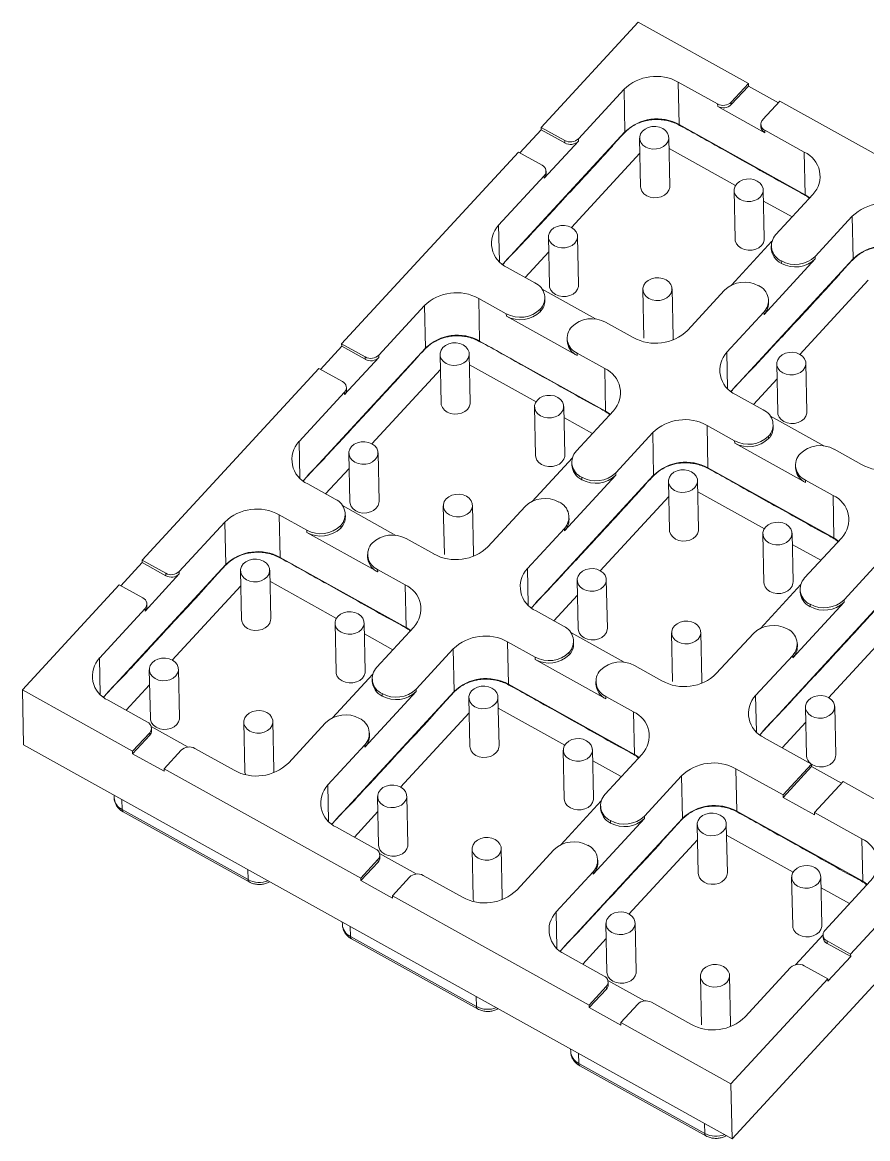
# Model space of a CAD drawing. Header units: inches. Extents: x 1430 to 4816, y 541 to 1061.
# Drawn here: x 4753.91 to 4775.65, y 622.33 to 651.06 of the extents above; entities that cross this region are included whole.
import ezdxf

# ---------------------------------------------------------------- set-up
doc = ezdxf.new("R2010")
doc.units = ezdxf.units.IN

msp = doc.modelspace()

# ---------------------------------------------------------------- linework, layer by layer
at = {"color": 7, "linetype": 'Continuous', "lineweight": 15}
for p, q in [((4767.25, 648.351), (4769.743, 651.056)), ((4769.743, 651.056), (4772.577, 649.478)), ((4769.38, 649.332), (4768.207, 648.06)), ((4769.403, 648.237), (4769.38, 649.332)), ((4771.788, 648.955), (4770.776, 649.518)), ((4770.799, 648.422), (4770.776, 649.518)), ((4772.577, 649.478), (4772.137, 649.001)), ((4772.579, 649.416), (4772.139, 648.939)), ((4772.577, 649.478), (4772.579, 649.416)), ((4773.349, 648.987), (4772.579, 649.416)), ((4772.137, 649.001), (4772.139, 648.939)), ((4772.947, 648.551), (4773.387, 649.028)), ((4773.387, 649.028), (4778.449, 646.211)), ((4771.79, 648.892), (4771.788, 648.955)), ((4771.79, 648.892), (4773.004, 648.216)), ((4774.038, 646.62), (4770.799, 648.422)), ((4772.9, 648.433), (4772.901, 648.37)), ((4769.403, 648.237), (4766.258, 644.824)), ((4767.252, 648.289), (4766.703, 647.693)), ((4767.858, 648.013), (4767.25, 648.351)), ((4767.252, 648.289), (4767.25, 648.351)), ((4767.859, 647.951), (4767.252, 648.289)), ((4774.015, 647.716), (4773.003, 648.279)), ((4773.003, 648.279), (4773.004, 648.216)), ((4767.328, 647.042), (4768.208, 647.997)), ((4767.859, 647.951), (4767.858, 648.013)), ((4768.207, 648.06), (4768.208, 647.997)), ((4769.782, 648.077), (4769.808, 646.825)), ((4770.558, 646.841), (4770.531, 648.093)), ((4762.118, 642.783), (4766.664, 647.715)), ((4766.664, 647.715), (4767.271, 647.377)), ((4768.026, 645.777), (4769.79, 647.691)), ((4770.538, 647.806), (4772.251, 646.853)), ((4774.038, 646.62), (4774.015, 647.716)), ((4767.327, 647.105), (4766.154, 645.832)), ((4767.328, 647.042), (4767.327, 647.105)), ((4767.376, 647.16), (4767.374, 647.223)), ((4772.211, 646.725), (4772.238, 645.473)), ((4772.987, 645.489), (4772.961, 646.741)), ((4772.967, 646.454), (4773.702, 646.046)), ((4773.286, 645.594), (4774.239, 646.629)), ((4775.251, 646.065), (4774.298, 645.031)), ((4775.274, 644.97), (4775.251, 646.065)), ((4768.212, 644.296), (4768.185, 645.548)), ((4767.436, 645.532), (4767.462, 644.28)), ((4773.184, 645.42), (4772.146, 644.294)), ((4773.167, 645.3), (4773.168, 645.237)), ((4766.839, 644.489), (4767.444, 645.145)), ((4774.298, 645.031), (4774.299, 644.969)), ((4766.377, 644.745), (4767.086, 644.351)), ((4775.274, 644.97), (4772.129, 641.557)), ((4772.98, 643.537), (4774.299, 644.969)), ((4773.425, 644.915), (4773.427, 644.853)), ((4773.898, 642.51), (4775.661, 644.423)), ((4768.647, 643.421), (4767.272, 644.186)), ((4769.865, 644.18), (4769.892, 642.928)), ((4770.641, 642.944), (4770.615, 644.196)), ((4771.013, 643.129), (4771.966, 644.163)), ((4766.353, 643.556), (4765.644, 643.95)), ((4765.667, 642.854), (4765.644, 643.95)), ((4767.346, 643.904), (4767.344, 643.967)), ((4773.098, 643.832), (4773.097, 643.894)), ((4764.248, 643.764), (4763.075, 642.492)), ((4764.271, 642.669), (4764.248, 643.764)), ((4766.354, 643.493), (4766.353, 643.556)), ((4767.226, 643.672), (4767.227, 643.609)), ((4772.978, 643.599), (4772.025, 642.565)), ((4772.98, 643.537), (4772.978, 643.599)), ((4766.354, 643.493), (4768.176, 642.479)), ((4768.908, 643.337), (4769.617, 642.943)), ((4762.12, 642.721), (4761.571, 642.125)), ((4762.726, 642.445), (4762.118, 642.783)), ((4762.12, 642.721), (4762.118, 642.783)), ((4762.727, 642.383), (4762.12, 642.721)), ((4768.907, 641.052), (4765.667, 642.854)), ((4767.917, 642.926), (4767.918, 642.864)), ((4764.271, 642.669), (4761.126, 639.256)), ((4762.196, 641.474), (4763.076, 642.429)), ((4762.727, 642.383), (4762.726, 642.445)), ((4763.075, 642.492), (4763.076, 642.429)), ((4764.65, 642.509), (4764.676, 641.257)), ((4765.426, 641.273), (4765.4, 642.525)), ((4768.884, 642.147), (4768.175, 642.542)), ((4768.175, 642.542), (4768.176, 642.479)), ((4756.987, 637.215), (4761.532, 642.147)), ((4761.532, 642.147), (4762.139, 641.809)), ((4762.895, 640.209), (4764.658, 642.122)), ((4765.406, 642.238), (4767.12, 641.285)), ((4768.907, 641.052), (4768.884, 642.147)), ((4773.307, 642.265), (4773.333, 641.013)), ((4774.083, 641.028), (4774.057, 642.281)), ((4772.71, 641.222), (4773.315, 641.878)), ((4762.195, 641.537), (4761.022, 640.264)), ((4762.196, 641.474), (4762.195, 641.537)), ((4762.244, 641.592), (4762.243, 641.655)), ((4772.249, 641.478), (4772.957, 641.084)), ((4767.079, 641.157), (4767.106, 639.905)), ((4767.856, 639.921), (4767.829, 641.173)), ((4768.154, 640.026), (4769.107, 641.061)), ((4767.835, 640.886), (4768.57, 640.478)), ((4772.224, 640.289), (4771.516, 640.683)), ((4771.539, 639.587), (4771.516, 640.683)), ((4774.518, 640.154), (4773.143, 640.919)), ((4773.217, 640.637), (4773.216, 640.7)), ((4770.119, 640.497), (4769.166, 639.463)), ((4770.142, 639.402), (4770.119, 640.497)), ((4773.098, 640.342), (4773.097, 640.405)), ((4772.226, 640.226), (4772.224, 640.289)), ((4772.226, 640.226), (4774.048, 639.212)), ((4762.304, 639.964), (4762.33, 638.712)), ((4763.08, 638.727), (4763.054, 639.98)), ((4768.052, 639.852), (4767.014, 638.726)), ((4774.78, 640.07), (4775.488, 639.676)), ((4761.707, 638.921), (4762.312, 639.577)), ((4768.035, 639.732), (4768.037, 639.669)), ((4774.778, 637.785), (4771.539, 639.587)), ((4773.788, 639.659), (4773.789, 639.597)), ((4770.142, 639.402), (4766.997, 635.989)), ((4767.848, 637.969), (4769.168, 639.401)), ((4768.294, 639.347), (4768.295, 639.284)), ((4769.166, 639.463), (4769.168, 639.401)), ((4770.521, 639.242), (4770.548, 637.99)), ((4771.297, 638.006), (4771.271, 639.258)), ((4787.994, 639.508), (4772.159, 622.326)), ((4774.755, 638.88), (4774.046, 639.275)), ((4774.046, 639.275), (4774.048, 639.212)), ((4761.246, 639.177), (4761.954, 638.783)), ((4771.277, 638.971), (4772.991, 638.018)), ((4768.766, 636.942), (4770.529, 638.855)), ((4774.778, 637.785), (4774.755, 638.88)), ((4761.221, 637.988), (4760.512, 638.382)), ((4760.536, 637.286), (4760.512, 638.382)), ((4763.515, 637.853), (4762.14, 638.618)), ((4762.214, 638.336), (4762.212, 638.399)), ((4764.733, 638.612), (4764.76, 637.36)), ((4765.51, 637.376), (4765.483, 638.628)), ((4765.881, 637.561), (4766.834, 638.595)), ((4759.116, 638.196), (4757.943, 636.924)), ((4759.139, 637.101), (4759.116, 638.196)), ((4762.094, 638.104), (4762.095, 638.041)), ((4767.967, 638.264), (4767.965, 638.326)), ((4761.222, 637.925), (4761.221, 637.988)), ((4761.222, 637.925), (4763.045, 636.911)), ((4767.847, 638.031), (4766.894, 636.997)), ((4767.848, 637.969), (4767.847, 638.031)), ((4772.951, 637.89), (4772.977, 636.638)), ((4773.727, 636.654), (4773.701, 637.906)), ((4774.025, 636.759), (4774.978, 637.793)), ((4763.776, 637.769), (4764.485, 637.375)), ((4773.707, 637.619), (4774.441, 637.211)), ((4757.594, 636.877), (4756.987, 637.215)), ((4756.988, 637.152), (4756.987, 637.215)), ((4763.775, 635.484), (4760.536, 637.286)), ((4762.785, 637.358), (4762.786, 637.296)), ((4775.991, 637.23), (4775.038, 636.196)), ((4759.139, 637.101), (4755.994, 633.688)), ((4756.988, 637.152), (4756.439, 636.557)), ((4757.595, 636.815), (4756.988, 637.152)), ((4759.518, 636.941), (4759.544, 635.689)), ((4760.294, 635.705), (4760.268, 636.957)), ((4763.752, 636.579), (4763.043, 636.974)), ((4763.043, 636.974), (4763.045, 636.911)), ((4757.065, 635.906), (4757.944, 636.861)), ((4757.595, 636.815), (4757.594, 636.877)), ((4757.943, 636.924), (4757.944, 636.861)), ((4760.274, 636.67), (4761.988, 635.717)), ((4768.175, 636.697), (4768.202, 635.445)), ((4768.952, 635.46), (4768.925, 636.713)), ((4753.908, 633.874), (4756.4, 636.579)), ((4756.4, 636.579), (4757.008, 636.241)), ((4757.763, 634.641), (4759.526, 636.554)), ((4763.775, 635.484), (4763.752, 636.579)), ((4773.923, 636.585), (4772.886, 635.459)), ((4773.907, 636.465), (4773.908, 636.402)), ((4757.112, 636.024), (4757.111, 636.087)), ((4767.578, 635.654), (4768.183, 636.31)), ((4776.014, 636.135), (4772.869, 632.722)), ((4773.719, 634.702), (4775.039, 636.134)), ((4774.165, 636.08), (4774.166, 636.017)), ((4775.038, 636.196), (4775.039, 636.134)), ((4757.063, 635.969), (4755.89, 634.696)), ((4757.065, 635.906), (4757.063, 635.969)), ((4767.117, 635.91), (4767.826, 635.516)), ((4761.948, 635.589), (4761.974, 634.337)), ((4762.724, 634.353), (4762.697, 635.605)), ((4763.022, 634.458), (4763.975, 635.492)), ((4774.637, 633.675), (4776.401, 635.588)), ((4762.703, 635.318), (4763.438, 634.91)), ((4769.386, 634.586), (4768.011, 635.351)), ((4770.605, 635.345), (4770.631, 634.093)), ((4771.381, 634.109), (4771.355, 635.361)), ((4771.753, 634.294), (4772.706, 635.328)), ((4764.987, 634.929), (4764.034, 633.895)), ((4765.011, 633.834), (4764.987, 634.929)), ((4767.092, 634.721), (4766.384, 635.115)), ((4766.407, 634.019), (4766.384, 635.115)), ((4768.085, 635.069), (4768.084, 635.132)), ((4773.838, 634.997), (4773.837, 635.059)), ((4767.094, 634.658), (4767.092, 634.721)), ((4767.094, 634.658), (4768.916, 633.644)), ((4767.966, 634.774), (4767.965, 634.837)), ((4773.718, 634.764), (4772.765, 633.73)), ((4773.719, 634.702), (4773.718, 634.764)), ((4757.172, 634.396), (4757.199, 633.144)), ((4757.948, 633.159), (4757.922, 634.412)), ((4769.648, 634.502), (4770.356, 634.108)), ((4762.92, 634.284), (4761.883, 633.158)), ((4762.903, 634.164), (4762.905, 634.101)), ((4768.656, 634.091), (4768.658, 634.029)), ((4753.937, 632.466), (4753.908, 633.874)), ((4756.742, 632.297), (4753.908, 633.874)), ((4756.575, 633.353), (4757.18, 634.009)), ((4765.011, 633.834), (4761.865, 630.421)), ((4762.716, 632.401), (4764.036, 633.833)), ((4763.162, 633.779), (4763.163, 633.716)), ((4764.034, 633.895), (4764.036, 633.833)), ((4769.646, 632.217), (4766.407, 634.019)), ((4756.114, 633.609), (4757.126, 633.046)), ((4765.389, 633.674), (4765.416, 632.422)), ((4766.166, 632.438), (4766.139, 633.69)), ((4769.623, 633.312), (4768.915, 633.707)), ((4768.915, 633.707), (4768.916, 633.644)), ((4763.634, 631.374), (4765.398, 633.287)), ((4766.145, 633.403), (4767.859, 632.45)), ((4769.646, 632.217), (4769.623, 633.312)), ((4774.047, 633.43), (4774.073, 632.178)), ((4774.823, 632.193), (4774.797, 633.446)), ((4758.168, 632.405), (4757.224, 632.93)), ((4759.602, 633.044), (4759.628, 631.792)), ((4760.378, 631.808), (4760.351, 633.06)), ((4760.749, 631.993), (4761.703, 633.027)), ((4773.45, 632.387), (4774.055, 633.043)), ((4757.182, 632.774), (4756.742, 632.297)), ((4757.183, 632.712), (4756.743, 632.234)), ((4757.183, 632.712), (4757.182, 632.774)), ((4757.231, 632.83), (4757.229, 632.892)), ((4762.835, 632.696), (4762.834, 632.758)), ((4772.988, 632.643), (4774.203, 631.967)), ((4772.159, 622.326), (4753.937, 632.466)), ((4758.341, 632.37), (4759.353, 631.807)), ((4762.715, 632.463), (4761.762, 631.429)), ((4762.716, 632.401), (4762.715, 632.463)), ((4768.595, 631.086), (4768.569, 632.338)), ((4756.743, 632.234), (4756.742, 632.297)), ((4756.743, 632.234), (4757.553, 631.784)), ((4757.552, 631.846), (4757.992, 632.324)), ((4767.819, 632.322), (4767.845, 631.07)), ((4768.575, 632.051), (4769.309, 631.643)), ((4768.894, 631.191), (4769.847, 632.225)), ((4757.552, 631.846), (4757.553, 631.784)), ((4762.613, 629.03), (4757.552, 631.846)), ((4773.47, 631.172), (4772.255, 631.848)), ((4772.278, 630.752), (4772.255, 631.848)), ((4774.203, 631.967), (4773.47, 631.172)), ((4774.204, 631.905), (4773.471, 631.109)), ((4774.203, 631.967), (4774.204, 631.905)), ((4774.975, 631.476), (4774.204, 631.905)), ((4779.754, 632.008), (4775.208, 627.076)), ((4770.859, 631.662), (4769.906, 630.628)), ((4770.882, 630.566), (4770.859, 631.662)), ((4774.28, 630.721), (4775.013, 631.517)), ((4775.013, 631.517), (4776.228, 630.841)), ((4756.265, 631.17), (4756.266, 631.105)), ((4763.044, 631.129), (4763.07, 629.877)), ((4763.82, 629.892), (4763.793, 631.145)), ((4768.791, 631.017), (4767.754, 629.891)), ((4768.775, 630.897), (4768.776, 630.834)), ((4773.471, 631.109), (4773.47, 631.172)), ((4773.471, 631.109), (4774.281, 630.659)), ((4756.473, 630.797), (4759.712, 628.995)), ((4756.498, 630.738), (4759.738, 628.935)), ((4762.447, 630.086), (4763.052, 630.742)), ((4769.906, 630.628), (4769.907, 630.565)), ((4775.518, 628.95), (4772.278, 630.752)), ((4775.495, 630.045), (4774.28, 630.721)), ((4774.28, 630.721), (4774.281, 630.659)), ((4761.985, 630.342), (4762.997, 629.779)), ((4770.882, 630.566), (4767.737, 627.154)), ((4768.588, 629.134), (4769.907, 630.565)), ((4769.033, 630.512), (4769.034, 630.449)), ((4771.261, 630.407), (4771.287, 629.155)), ((4772.037, 629.171), (4772.011, 630.423)), ((4772.017, 630.136), (4773.731, 629.183)), ((4775.518, 628.95), (4775.495, 630.045)), ((4765.473, 629.777), (4765.499, 628.525)), ((4766.249, 628.541), (4766.223, 629.793)), ((4766.621, 628.726), (4767.574, 629.76)), ((4769.506, 628.107), (4771.269, 630.02)), ((4763.053, 629.507), (4762.613, 629.03)), ((4763.055, 629.445), (4763.053, 629.507)), ((4764.039, 629.138), (4763.095, 629.663)), ((4763.102, 629.563), (4763.101, 629.625)), ((4768.706, 629.429), (4768.705, 629.491)), ((4763.055, 629.445), (4762.615, 628.967)), ((4768.586, 629.196), (4767.633, 628.162)), ((4768.588, 629.134), (4768.586, 629.196)), ((4762.615, 628.967), (4762.613, 629.03)), ((4762.615, 628.967), (4763.425, 628.517)), ((4763.423, 628.579), (4763.863, 629.057)), ((4764.212, 629.103), (4765.225, 628.54)), ((4773.69, 629.055), (4773.717, 627.803)), ((4774.467, 627.819), (4774.44, 629.071)), ((4774.545, 627.686), (4775.718, 628.958)), ((4774.446, 628.784), (4775.181, 628.376)), ((4763.423, 628.579), (4763.425, 628.517)), ((4768.485, 625.763), (4763.423, 628.579)), ((4762.136, 627.903), (4762.138, 627.838)), ((4768.915, 627.862), (4768.941, 626.61)), ((4769.691, 626.625), (4769.665, 627.878)), ((4762.344, 627.53), (4765.584, 625.727)), ((4762.37, 627.471), (4765.609, 625.668)), ((4768.318, 626.818), (4768.923, 627.475)), ((4774.497, 627.57), (4773.791, 626.803)), ((4774.498, 627.568), (4774.499, 627.505)), ((4774.601, 627.414), (4774.602, 627.351)), ((4775.208, 627.076), (4774.601, 627.414)), ((4775.21, 627.013), (4774.602, 627.351)), ((4767.857, 627.075), (4768.869, 626.512)), ((4774.623, 626.377), (4775.21, 627.013)), ((4775.208, 627.076), (4775.21, 627.013)), ((4772.492, 625.458), (4773.665, 626.731)), ((4774.014, 626.778), (4774.622, 626.44)), ((4769.91, 625.871), (4768.967, 626.396)), ((4768.974, 626.296), (4768.972, 626.358)), ((4771.344, 626.51), (4771.371, 625.258)), ((4772.121, 625.273), (4772.094, 626.526)), ((4774.622, 626.44), (4772.129, 623.735)), ((4774.623, 626.377), (4774.622, 626.44)), ((4768.925, 626.24), (4768.485, 625.763)), ((4768.926, 626.178), (4768.486, 625.7)), ((4768.926, 626.178), (4768.925, 626.24)), ((4768.486, 625.7), (4768.485, 625.763)), ((4769.295, 625.312), (4769.735, 625.79)), ((4770.084, 625.836), (4771.096, 625.273)), ((4768.486, 625.7), (4769.296, 625.25)), ((4769.295, 625.312), (4769.296, 625.25)), ((4772.129, 623.735), (4769.295, 625.312)), ((4768.008, 624.636), (4768.009, 624.571)), ((4768.216, 624.263), (4771.455, 622.46)), ((4768.241, 624.204), (4771.48, 622.401)), ((4772.159, 622.326), (4772.129, 623.735))]:
    msp.add_line(p, q, dxfattribs=at)
at = {"color": 8, "linetype": 'Continuous', "lineweight": 15}
for p, q in [((4766.174, 644.897), (4766.154, 645.832)), ((4772.045, 641.63), (4772.025, 642.565)), ((4761.042, 639.329), (4761.022, 640.264)), ((4766.913, 636.062), (4766.894, 636.997)), ((4755.91, 633.761), (4755.89, 634.696)), ((4772.785, 632.795), (4772.765, 633.73)), ((4761.782, 630.494), (4761.762, 631.429)), ((4756.473, 630.797), (4756.468, 631.058)), ((4759.712, 628.995), (4759.707, 629.255)), ((4767.653, 627.227), (4767.633, 628.162)), ((4762.344, 627.53), (4762.339, 627.791)), ((4765.584, 625.727), (4765.578, 625.988)), ((4768.216, 624.263), (4768.21, 624.524)), ((4771.455, 622.46), (4771.45, 622.721))]:
    msp.add_line(p, q, dxfattribs=at)
at = {"color": 7, "linetype": 'Continuous', "lineweight": 15, "flags": 128}
for points in [[(4769.937, 647.847), (4770.023, 647.811), (4770.118, 647.794), (4770.216, 647.797), (4770.31, 647.82), (4770.393, 647.86), (4770.46, 647.916), (4770.507, 647.984), (4770.53, 648.058), (4770.527, 648.134), (4770.499, 648.207), (4770.448, 648.272), (4770.376, 648.324), (4770.29, 648.359), (4770.195, 648.376), (4770.097, 648.373), (4770.003, 648.351), (4769.92, 648.31), (4769.853, 648.254), (4769.806, 648.187), (4769.784, 648.112), (4769.786, 648.036), (4769.814, 647.963), (4769.865, 647.898), (4769.937, 647.847)], [(4772.366, 646.495), (4772.452, 646.459), (4772.547, 646.442), (4772.645, 646.445), (4772.739, 646.468), (4772.823, 646.508), (4772.89, 646.564), (4772.936, 646.632), (4772.959, 646.706), (4772.956, 646.783), (4772.928, 646.855), (4772.877, 646.92), (4772.806, 646.972), (4772.72, 647.008), (4772.625, 647.024), (4772.527, 647.022), (4772.433, 646.999), (4772.35, 646.958), (4772.282, 646.902), (4772.236, 646.835), (4772.213, 646.76), (4772.216, 646.684), (4772.244, 646.611), (4772.295, 646.547), (4772.366, 646.495)], [(4769.808, 646.825), (4769.813, 646.784), (4769.841, 646.711), (4769.892, 646.646), (4769.963, 646.594), (4770.049, 646.559), (4770.144, 646.542), (4770.242, 646.545), (4770.336, 646.567), (4770.419, 646.608), (4770.487, 646.664), (4770.533, 646.732), (4770.556, 646.806), (4770.558, 646.841)], [(4774.158, 646.541), (4774.158, 646.542), (4774.038, 646.62)], [(4767.591, 645.301), (4767.677, 645.266), (4767.772, 645.249), (4767.87, 645.252), (4767.964, 645.274), (4768.047, 645.315), (4768.114, 645.371), (4768.161, 645.438), (4768.184, 645.513), (4768.181, 645.589), (4768.153, 645.662), (4768.102, 645.727), (4768.031, 645.778), (4767.944, 645.814), (4767.849, 645.831), (4767.751, 645.828), (4767.658, 645.805), (4767.574, 645.765), (4767.507, 645.709), (4767.46, 645.641), (4767.438, 645.567), (4767.44, 645.491), (4767.468, 645.418), (4767.52, 645.353), (4767.591, 645.301)], [(4772.238, 645.473), (4772.242, 645.432), (4772.27, 645.359), (4772.321, 645.294), (4772.393, 645.242), (4772.479, 645.207), (4772.574, 645.19), (4772.672, 645.193), (4772.766, 645.215), (4772.849, 645.256), (4772.916, 645.312), (4772.963, 645.38), (4772.985, 645.454), (4772.987, 645.489)], [(4770.02, 643.949), (4770.106, 643.914), (4770.202, 643.897), (4770.299, 643.9), (4770.393, 643.922), (4770.477, 643.963), (4770.544, 644.019), (4770.59, 644.086), (4770.613, 644.161), (4770.61, 644.237), (4770.582, 644.31), (4770.531, 644.375), (4770.46, 644.427), (4770.374, 644.462), (4770.279, 644.479), (4770.181, 644.476), (4770.087, 644.454), (4770.004, 644.413), (4769.936, 644.357), (4769.89, 644.289), (4769.867, 644.215), (4769.87, 644.139), (4769.898, 644.066), (4769.949, 644.001), (4770.02, 643.949)], [(4767.462, 644.28), (4767.467, 644.238), (4767.495, 644.165), (4767.546, 644.101), (4767.617, 644.049), (4767.703, 644.013), (4767.798, 643.996), (4767.896, 643.999), (4767.99, 644.022), (4768.073, 644.063), (4768.141, 644.119), (4768.187, 644.186), (4768.21, 644.261), (4768.212, 644.296)], [(4764.805, 642.279), (4764.891, 642.243), (4764.986, 642.226), (4765.084, 642.229), (4765.178, 642.252), (4765.261, 642.292), (4765.328, 642.348), (4765.375, 642.416), (4765.398, 642.49), (4765.395, 642.566), (4765.367, 642.639), (4765.316, 642.704), (4765.245, 642.756), (4765.159, 642.791), (4765.063, 642.808), (4764.966, 642.805), (4764.872, 642.783), (4764.788, 642.742), (4764.721, 642.686), (4764.674, 642.619), (4764.652, 642.544), (4764.654, 642.468), (4764.682, 642.395), (4764.734, 642.33), (4764.805, 642.279)], [(4770.634, 642.879), (4770.64, 642.909), (4770.641, 642.944)], [(4773.462, 642.034), (4773.548, 641.999), (4773.643, 641.982), (4773.741, 641.985), (4773.835, 642.007), (4773.918, 642.048), (4773.986, 642.104), (4774.032, 642.171), (4774.055, 642.246), (4774.052, 642.322), (4774.024, 642.395), (4773.973, 642.46), (4773.902, 642.511), (4773.816, 642.547), (4773.721, 642.564), (4773.623, 642.561), (4773.529, 642.538), (4773.446, 642.498), (4773.378, 642.442), (4773.332, 642.374), (4773.309, 642.3), (4773.312, 642.224), (4773.34, 642.151), (4773.391, 642.086), (4773.462, 642.034)], [(4764.676, 641.257), (4764.681, 641.216), (4764.709, 641.143), (4764.76, 641.078), (4764.831, 641.026), (4764.917, 640.991), (4765.013, 640.974), (4765.11, 640.977), (4765.204, 640.999), (4765.288, 641.04), (4765.355, 641.096), (4765.401, 641.164), (4765.424, 641.238), (4765.426, 641.273)], [(4767.234, 640.927), (4767.32, 640.891), (4767.416, 640.874), (4767.514, 640.877), (4767.607, 640.9), (4767.691, 640.94), (4767.758, 640.996), (4767.805, 641.064), (4767.827, 641.138), (4767.825, 641.215), (4767.797, 641.287), (4767.745, 641.352), (4767.674, 641.404), (4767.588, 641.44), (4767.493, 641.456), (4767.395, 641.454), (4767.301, 641.431), (4767.218, 641.39), (4767.151, 641.334), (4767.104, 641.267), (4767.081, 641.192), (4767.084, 641.116), (4767.112, 641.043), (4767.163, 640.979), (4767.234, 640.927)], [(4769.027, 640.973), (4769.026, 640.973), (4768.907, 641.052)], [(4773.333, 641.013), (4773.338, 640.971), (4773.366, 640.898), (4773.417, 640.834), (4773.488, 640.782), (4773.575, 640.746), (4773.67, 640.729), (4773.768, 640.732), (4773.861, 640.755), (4773.945, 640.796), (4774.012, 640.852), (4774.059, 640.919), (4774.081, 640.994), (4774.083, 641.028)], [(4762.459, 639.733), (4762.545, 639.698), (4762.64, 639.681), (4762.738, 639.684), (4762.832, 639.706), (4762.915, 639.747), (4762.982, 639.803), (4763.029, 639.87), (4763.052, 639.945), (4763.049, 640.021), (4763.021, 640.094), (4762.97, 640.159), (4762.899, 640.21), (4762.813, 640.246), (4762.717, 640.263), (4762.62, 640.26), (4762.526, 640.237), (4762.442, 640.197), (4762.375, 640.141), (4762.329, 640.073), (4762.306, 639.999), (4762.309, 639.923), (4762.336, 639.85), (4762.388, 639.785), (4762.459, 639.733)], [(4767.106, 639.905), (4767.11, 639.864), (4767.138, 639.791), (4767.19, 639.726), (4767.261, 639.674), (4767.347, 639.639), (4767.442, 639.622), (4767.54, 639.625), (4767.634, 639.647), (4767.717, 639.688), (4767.784, 639.744), (4767.831, 639.812), (4767.854, 639.886), (4767.856, 639.921)], [(4770.676, 639.011), (4770.762, 638.976), (4770.858, 638.959), (4770.955, 638.962), (4771.049, 638.984), (4771.133, 639.025), (4771.2, 639.081), (4771.246, 639.149), (4771.269, 639.223), (4771.266, 639.299), (4771.238, 639.372), (4771.187, 639.437), (4771.116, 639.489), (4771.03, 639.524), (4770.935, 639.541), (4770.837, 639.538), (4770.743, 639.516), (4770.66, 639.475), (4770.592, 639.419), (4770.546, 639.352), (4770.523, 639.277), (4770.526, 639.201), (4770.554, 639.128), (4770.605, 639.063), (4770.676, 639.011)], [(4762.33, 638.712), (4762.335, 638.67), (4762.363, 638.597), (4762.414, 638.533), (4762.485, 638.481), (4762.571, 638.445), (4762.667, 638.428), (4762.764, 638.431), (4762.858, 638.454), (4762.942, 638.495), (4763.009, 638.551), (4763.055, 638.618), (4763.078, 638.693), (4763.08, 638.727)], [(4764.888, 638.381), (4764.975, 638.346), (4765.07, 638.329), (4765.168, 638.332), (4765.261, 638.354), (4765.345, 638.395), (4765.412, 638.451), (4765.459, 638.518), (4765.481, 638.593), (4765.479, 638.669), (4765.451, 638.742), (4765.399, 638.807), (4765.328, 638.859), (4765.242, 638.894), (4765.147, 638.911), (4765.049, 638.908), (4764.955, 638.886), (4764.872, 638.845), (4764.805, 638.789), (4764.758, 638.721), (4764.735, 638.647), (4764.738, 638.571), (4764.766, 638.498), (4764.817, 638.433), (4764.888, 638.381)], [(4773.106, 637.66), (4773.192, 637.624), (4773.287, 637.607), (4773.385, 637.61), (4773.479, 637.633), (4773.562, 637.673), (4773.629, 637.729), (4773.676, 637.797), (4773.699, 637.871), (4773.696, 637.947), (4773.668, 638.02), (4773.617, 638.085), (4773.546, 638.137), (4773.46, 638.172), (4773.364, 638.189), (4773.266, 638.186), (4773.173, 638.164), (4773.089, 638.123), (4773.022, 638.067), (4772.975, 638), (4772.953, 637.925), (4772.955, 637.849), (4772.983, 637.776), (4773.035, 637.711), (4773.106, 637.66)], [(4770.548, 637.99), (4770.552, 637.949), (4770.58, 637.876), (4770.632, 637.811), (4770.703, 637.759), (4770.789, 637.724), (4770.884, 637.707), (4770.982, 637.71), (4771.076, 637.732), (4771.159, 637.773), (4771.226, 637.829), (4771.273, 637.896), (4771.296, 637.971), (4771.297, 638.006)], [(4774.898, 637.706), (4774.898, 637.706), (4774.778, 637.785)], [(4759.673, 636.711), (4759.759, 636.675), (4759.854, 636.658), (4759.952, 636.661), (4760.046, 636.683), (4760.129, 636.724), (4760.197, 636.78), (4760.243, 636.848), (4760.266, 636.922), (4760.263, 636.998), (4760.235, 637.071), (4760.184, 637.136), (4760.113, 637.188), (4760.027, 637.223), (4759.932, 637.24), (4759.834, 637.237), (4759.74, 637.215), (4759.657, 637.174), (4759.589, 637.118), (4759.543, 637.051), (4759.52, 636.976), (4759.523, 636.9), (4759.551, 636.827), (4759.602, 636.762), (4759.673, 636.711)], [(4765.502, 637.311), (4765.508, 637.341), (4765.51, 637.376)], [(4768.33, 636.466), (4768.416, 636.43), (4768.512, 636.414), (4768.609, 636.417), (4768.703, 636.439), (4768.787, 636.48), (4768.854, 636.536), (4768.9, 636.603), (4768.923, 636.678), (4768.92, 636.754), (4768.893, 636.827), (4768.841, 636.891), (4768.77, 636.943), (4768.684, 636.979), (4768.589, 636.996), (4768.491, 636.993), (4768.397, 636.97), (4768.314, 636.93), (4768.247, 636.874), (4768.2, 636.806), (4768.177, 636.732), (4768.18, 636.655), (4768.208, 636.583), (4768.259, 636.518), (4768.33, 636.466)], [(4772.977, 636.638), (4772.982, 636.597), (4773.01, 636.524), (4773.061, 636.459), (4773.132, 636.407), (4773.218, 636.372), (4773.314, 636.355), (4773.411, 636.358), (4773.505, 636.38), (4773.589, 636.421), (4773.656, 636.477), (4773.702, 636.545), (4773.725, 636.619), (4773.727, 636.654)], [(4762.103, 635.359), (4762.189, 635.323), (4762.284, 635.306), (4762.382, 635.309), (4762.476, 635.332), (4762.559, 635.372), (4762.626, 635.428), (4762.673, 635.496), (4762.695, 635.57), (4762.693, 635.646), (4762.665, 635.719), (4762.614, 635.784), (4762.542, 635.836), (4762.456, 635.871), (4762.361, 635.888), (4762.263, 635.885), (4762.169, 635.863), (4762.086, 635.822), (4762.019, 635.766), (4761.972, 635.699), (4761.95, 635.624), (4761.952, 635.548), (4761.98, 635.475), (4762.031, 635.41), (4762.103, 635.359)], [(4759.544, 635.689), (4759.549, 635.648), (4759.577, 635.575), (4759.628, 635.51), (4759.699, 635.458), (4759.786, 635.423), (4759.881, 635.406), (4759.979, 635.409), (4760.072, 635.431), (4760.156, 635.472), (4760.223, 635.528), (4760.27, 635.595), (4760.292, 635.67), (4760.294, 635.705)], [(4770.76, 635.114), (4770.846, 635.079), (4770.941, 635.062), (4771.039, 635.065), (4771.133, 635.087), (4771.216, 635.128), (4771.283, 635.184), (4771.33, 635.251), (4771.353, 635.326), (4771.35, 635.402), (4771.322, 635.475), (4771.271, 635.54), (4771.2, 635.591), (4771.114, 635.627), (4771.018, 635.644), (4770.921, 635.641), (4770.827, 635.619), (4770.743, 635.578), (4770.676, 635.522), (4770.629, 635.454), (4770.607, 635.38), (4770.609, 635.304), (4770.637, 635.231), (4770.689, 635.166), (4770.76, 635.114)], [(4763.895, 635.405), (4763.894, 635.405), (4763.775, 635.484)], [(4768.202, 635.445), (4768.206, 635.403), (4768.234, 635.33), (4768.286, 635.266), (4768.357, 635.214), (4768.443, 635.178), (4768.538, 635.161), (4768.636, 635.164), (4768.73, 635.187), (4768.813, 635.228), (4768.88, 635.284), (4768.927, 635.351), (4768.95, 635.426), (4768.952, 635.46)], [(4757.327, 634.165), (4757.413, 634.13), (4757.508, 634.113), (4757.606, 634.116), (4757.7, 634.138), (4757.783, 634.179), (4757.851, 634.235), (4757.897, 634.302), (4757.92, 634.377), (4757.917, 634.453), (4757.889, 634.526), (4757.838, 634.591), (4757.767, 634.642), (4757.681, 634.678), (4757.586, 634.695), (4757.488, 634.692), (4757.394, 634.669), (4757.311, 634.629), (4757.243, 634.573), (4757.197, 634.505), (4757.174, 634.431), (4757.177, 634.355), (4757.205, 634.282), (4757.256, 634.217), (4757.327, 634.165)], [(4761.974, 634.337), (4761.979, 634.296), (4762.007, 634.223), (4762.058, 634.158), (4762.129, 634.106), (4762.215, 634.071), (4762.31, 634.054), (4762.408, 634.057), (4762.502, 634.079), (4762.585, 634.12), (4762.653, 634.176), (4762.699, 634.244), (4762.722, 634.318), (4762.724, 634.353)], [(4771.373, 634.044), (4771.379, 634.074), (4771.381, 634.109)], [(4765.544, 633.443), (4765.631, 633.408), (4765.726, 633.391), (4765.824, 633.394), (4765.917, 633.416), (4766.001, 633.457), (4766.068, 633.513), (4766.115, 633.581), (4766.137, 633.655), (4766.135, 633.731), (4766.107, 633.804), (4766.055, 633.869), (4765.984, 633.921), (4765.898, 633.956), (4765.803, 633.973), (4765.705, 633.97), (4765.611, 633.948), (4765.528, 633.907), (4765.461, 633.851), (4765.414, 633.784), (4765.391, 633.709), (4765.394, 633.633), (4765.422, 633.56), (4765.473, 633.495), (4765.544, 633.443)], [(4774.202, 633.199), (4774.288, 633.163), (4774.383, 633.147), (4774.481, 633.149), (4774.575, 633.172), (4774.658, 633.213), (4774.725, 633.269), (4774.772, 633.336), (4774.795, 633.411), (4774.792, 633.487), (4774.764, 633.56), (4774.713, 633.624), (4774.642, 633.676), (4774.555, 633.712), (4774.46, 633.729), (4774.362, 633.726), (4774.269, 633.703), (4774.185, 633.663), (4774.118, 633.607), (4774.071, 633.539), (4774.049, 633.465), (4774.051, 633.388), (4774.079, 633.316), (4774.131, 633.251), (4774.202, 633.199)], [(4759.757, 632.813), (4759.843, 632.778), (4759.938, 632.761), (4760.036, 632.764), (4760.13, 632.786), (4760.213, 632.827), (4760.28, 632.883), (4760.327, 632.95), (4760.35, 633.025), (4760.347, 633.101), (4760.319, 633.174), (4760.268, 633.239), (4760.196, 633.29), (4760.11, 633.326), (4760.015, 633.343), (4759.917, 633.34), (4759.824, 633.318), (4759.74, 633.277), (4759.673, 633.221), (4759.626, 633.153), (4759.604, 633.079), (4759.606, 633.003), (4759.634, 632.93), (4759.686, 632.865), (4759.757, 632.813)], [(4757.199, 633.144), (4757.203, 633.102), (4757.231, 633.029), (4757.282, 632.965), (4757.353, 632.913), (4757.44, 632.877), (4757.535, 632.86), (4757.633, 632.863), (4757.726, 632.886), (4757.81, 632.927), (4757.877, 632.983), (4757.924, 633.05), (4757.946, 633.125), (4757.948, 633.159)], [(4767.974, 632.092), (4768.06, 632.056), (4768.155, 632.039), (4768.253, 632.042), (4768.347, 632.065), (4768.43, 632.105), (4768.498, 632.161), (4768.544, 632.229), (4768.567, 632.303), (4768.564, 632.379), (4768.536, 632.452), (4768.485, 632.517), (4768.414, 632.569), (4768.328, 632.604), (4768.233, 632.621), (4768.135, 632.618), (4768.041, 632.596), (4767.958, 632.555), (4767.89, 632.499), (4767.844, 632.432), (4767.821, 632.357), (4767.824, 632.281), (4767.852, 632.208), (4767.903, 632.143), (4767.974, 632.092)], [(4765.416, 632.422), (4765.421, 632.381), (4765.448, 632.308), (4765.5, 632.243), (4765.571, 632.191), (4765.657, 632.156), (4765.752, 632.139), (4765.85, 632.142), (4765.944, 632.164), (4766.027, 632.205), (4766.094, 632.261), (4766.141, 632.328), (4766.164, 632.403), (4766.166, 632.438)], [(4769.766, 632.138), (4769.766, 632.138), (4769.646, 632.217)], [(4774.203, 631.962), (4774.228, 631.947), (4774.314, 631.911), (4774.409, 631.894), (4774.507, 631.897), (4774.601, 631.92), (4774.684, 631.96), (4774.752, 632.017), (4774.798, 632.084), (4774.821, 632.158), (4774.823, 632.193)], [(4759.628, 631.792), (4759.633, 631.75), (4759.652, 631.694)], [(4760.37, 631.743), (4760.376, 631.773), (4760.378, 631.808)], [(4763.198, 630.898), (4763.285, 630.862), (4763.38, 630.846), (4763.478, 630.848), (4763.571, 630.871), (4763.655, 630.912), (4763.722, 630.968), (4763.769, 631.035), (4763.791, 631.11), (4763.789, 631.186), (4763.761, 631.259), (4763.709, 631.323), (4763.638, 631.375), (4763.552, 631.411), (4763.457, 631.428), (4763.359, 631.425), (4763.265, 631.402), (4763.182, 631.362), (4763.115, 631.306), (4763.068, 631.238), (4763.045, 631.164), (4763.048, 631.087), (4763.076, 631.015), (4763.127, 630.95), (4763.198, 630.898)], [(4767.845, 631.07), (4767.85, 631.029), (4767.878, 630.956), (4767.929, 630.891), (4768, 630.839), (4768.087, 630.804), (4768.182, 630.787), (4768.28, 630.79), (4768.373, 630.812), (4768.457, 630.853), (4768.524, 630.909), (4768.571, 630.977), (4768.593, 631.051), (4768.595, 631.086)], [(4771.416, 630.176), (4771.502, 630.141), (4771.597, 630.124), (4771.695, 630.127), (4771.789, 630.149), (4771.872, 630.19), (4771.939, 630.246), (4771.986, 630.314), (4772.009, 630.388), (4772.006, 630.464), (4771.978, 630.537), (4771.927, 630.602), (4771.856, 630.654), (4771.77, 630.689), (4771.674, 630.706), (4771.577, 630.703), (4771.483, 630.681), (4771.399, 630.64), (4771.332, 630.584), (4771.286, 630.517), (4771.263, 630.442), (4771.266, 630.366), (4771.293, 630.293), (4771.345, 630.228), (4771.416, 630.176)], [(4765.628, 629.546), (4765.714, 629.511), (4765.809, 629.494), (4765.907, 629.497), (4766.001, 629.519), (4766.084, 629.56), (4766.152, 629.616), (4766.198, 629.683), (4766.221, 629.758), (4766.218, 629.834), (4766.19, 629.907), (4766.139, 629.972), (4766.068, 630.023), (4765.982, 630.059), (4765.887, 630.076), (4765.789, 630.073), (4765.695, 630.05), (4765.612, 630.01), (4765.544, 629.954), (4765.498, 629.886), (4765.475, 629.812), (4765.478, 629.736), (4765.506, 629.663), (4765.557, 629.598), (4765.628, 629.546)], [(4763.07, 629.877), (4763.075, 629.835), (4763.103, 629.762), (4763.154, 629.698), (4763.225, 629.646), (4763.311, 629.61), (4763.406, 629.593), (4763.504, 629.596), (4763.598, 629.619), (4763.681, 629.66), (4763.749, 629.716), (4763.795, 629.783), (4763.818, 629.857), (4763.82, 629.892)], [(4771.287, 629.155), (4771.292, 629.114), (4771.32, 629.041), (4771.371, 628.976), (4771.442, 628.924), (4771.528, 628.889), (4771.624, 628.872), (4771.721, 628.875), (4771.815, 628.897), (4771.899, 628.938), (4771.966, 628.994), (4772.012, 629.061), (4772.035, 629.136), (4772.037, 629.171)], [(4773.845, 628.825), (4773.931, 628.789), (4774.027, 628.772), (4774.125, 628.775), (4774.218, 628.797), (4774.302, 628.838), (4774.369, 628.894), (4774.416, 628.962), (4774.438, 629.036), (4774.436, 629.112), (4774.408, 629.185), (4774.356, 629.25), (4774.285, 629.302), (4774.199, 629.337), (4774.104, 629.354), (4774.006, 629.351), (4773.912, 629.329), (4773.829, 629.288), (4773.762, 629.232), (4773.715, 629.165), (4773.692, 629.09), (4773.695, 629.014), (4773.723, 628.941), (4773.774, 628.876), (4773.845, 628.825)], [(4775.638, 628.871), (4775.637, 628.871), (4775.518, 628.95)], [(4765.499, 628.525), (4765.504, 628.483), (4765.523, 628.427)], [(4766.241, 628.476), (4766.247, 628.506), (4766.249, 628.541)], [(4769.07, 627.631), (4769.156, 627.595), (4769.251, 627.578), (4769.349, 627.581), (4769.443, 627.604), (4769.526, 627.645), (4769.594, 627.701), (4769.64, 627.768), (4769.663, 627.843), (4769.66, 627.919), (4769.632, 627.992), (4769.581, 628.056), (4769.51, 628.108), (4769.424, 628.144), (4769.328, 628.161), (4769.231, 628.158), (4769.137, 628.135), (4769.053, 628.095), (4768.986, 628.039), (4768.94, 627.971), (4768.917, 627.897), (4768.92, 627.82), (4768.948, 627.747), (4768.999, 627.683), (4769.07, 627.631)], [(4773.717, 627.803), (4773.721, 627.762), (4773.749, 627.689), (4773.801, 627.624), (4773.872, 627.572), (4773.958, 627.537), (4774.053, 627.52), (4774.151, 627.523), (4774.245, 627.545), (4774.328, 627.586), (4774.395, 627.642), (4774.442, 627.709), (4774.465, 627.784), (4774.467, 627.819)], [(4768.941, 626.61), (4768.946, 626.568), (4768.974, 626.495), (4769.025, 626.431), (4769.096, 626.379), (4769.182, 626.343), (4769.278, 626.326), (4769.375, 626.329), (4769.469, 626.352), (4769.553, 626.392), (4769.62, 626.448), (4769.667, 626.516), (4769.689, 626.59), (4769.691, 626.625)], [(4771.499, 626.279), (4771.586, 626.244), (4771.681, 626.227), (4771.779, 626.23), (4771.872, 626.252), (4771.956, 626.293), (4772.023, 626.349), (4772.07, 626.416), (4772.092, 626.491), (4772.09, 626.567), (4772.062, 626.64), (4772.01, 626.705), (4771.939, 626.756), (4771.853, 626.792), (4771.758, 626.809), (4771.66, 626.806), (4771.566, 626.783), (4771.483, 626.743), (4771.416, 626.687), (4771.369, 626.619), (4771.346, 626.545), (4771.349, 626.469), (4771.377, 626.396), (4771.428, 626.331), (4771.499, 626.279)], [(4772.113, 625.209), (4772.119, 625.239), (4772.121, 625.273)]]:
    msp.add_lwpolyline(points, dxfattribs=at)
at = {"color": 7, "linetype": 'Continuous', "lineweight": 15}
for centre, radius, start, end in [((4770.203, 648.484), 1.182, 61.0014, 134.1508), ((4771.931, 649.215), 0.297, 241.1531, 313.9991), ((4771.933, 649.152), 0.297, 241.1531, 313.9991), ((4770.226, 647.389), 1.182, 61.0014, 134.1508), ((4773.071, 648.434), 0.17, 136.8746, 246.3493), ((4773.084, 648.381), 0.183, 183.5498, 244.2316), ((4768.001, 648.273), 0.297, 241.1531, 313.9991), ((4768.002, 648.21), 0.297, 241.1531, 313.9991), ((4773.739, 647.092), 0.682, 317.1594, 66.0645), ((4767.203, 647.221), 0.17, 316.8746, 66.3493), ((4767.208, 647.159), 0.167, 315.7375, 0.4002), ((4776.074, 645.217), 1.182, 61.0014, 134.1508), ((4766.654, 645.369), 0.682, 137.1594, 246.0645), ((4773.596, 645.304), 0.425, 136.8746, 246.3493), ((4776.097, 644.121), 1.182, 61.0014, 134.1508), ((4773.626, 645.265), 0.459, 183.5498, 244.2316), ((4773.783, 645.565), 0.741, 241.1531, 313.9991), ((4773.784, 645.502), 0.741, 241.1531, 313.9991), ((4766.916, 643.962), 0.425, 316.8746, 66.3493), ((4772.481, 643.629), 0.741, 61.1531, 133.9991), ((4772.668, 643.89), 0.425, 316.8746, 66.3493), ((4765.071, 642.916), 1.182, 61.0014, 134.1508), ((4766.927, 643.901), 0.418, 315.7375, 0.4002), ((4772.68, 643.829), 0.418, 315.7375, 0.4002), ((4766.711, 644.205), 0.741, 241.1531, 313.9991), ((4766.712, 644.142), 0.741, 241.1531, 313.9991), ((4768.55, 642.688), 0.741, 61.1531, 133.9991), ((4765.094, 641.821), 1.182, 61.0014, 134.1508), ((4768.345, 642.931), 0.425, 136.8746, 246.3493), ((4770.19, 643.977), 1.182, 241.0014, 314.1508), ((4768.376, 642.892), 0.459, 183.5498, 244.2316), ((4762.869, 642.705), 0.297, 241.1531, 313.9991), ((4762.87, 642.642), 0.297, 241.1531, 313.9991), ((4772.525, 642.102), 0.682, 137.1594, 246.0645), ((4768.607, 641.524), 0.682, 317.1594, 66.0645), ((4762.071, 641.653), 0.17, 316.8746, 66.3493), ((4762.077, 641.591), 0.167, 315.7375, 0.4002), ((4772.787, 640.695), 0.425, 316.8746, 66.3493), ((4770.943, 639.649), 1.182, 61.0014, 134.1508), ((4772.582, 640.938), 0.741, 241.1531, 313.9991), ((4772.799, 640.634), 0.418, 315.7375, 0.4002), ((4761.522, 639.801), 0.682, 137.1594, 246.0645), ((4772.583, 640.875), 0.741, 241.1531, 313.9991), ((4774.422, 639.421), 0.741, 61.1531, 133.9991), ((4768.464, 639.736), 0.425, 136.8746, 246.3493), ((4774.217, 639.664), 0.425, 136.8746, 246.3493), ((4776.061, 640.71), 1.182, 241.0014, 314.1508), ((4768.494, 639.697), 0.459, 183.5498, 244.2316), ((4770.966, 638.553), 1.182, 61.0014, 134.1508), ((4774.247, 639.625), 0.459, 183.5498, 244.2316), ((4768.651, 639.996), 0.741, 241.1531, 313.9991), ((4768.653, 639.934), 0.741, 241.1531, 313.9991), ((4761.784, 638.394), 0.425, 316.8746, 66.3493), ((4767.349, 638.061), 0.741, 61.1531, 133.9991), ((4767.537, 638.322), 0.425, 316.8746, 66.3493), ((4774.478, 638.257), 0.682, 317.1594, 66.0645), ((4759.939, 637.348), 1.182, 61.0014, 134.1508), ((4761.579, 638.637), 0.741, 241.1531, 313.9991), ((4761.796, 638.333), 0.418, 315.7375, 0.4002), ((4767.548, 638.261), 0.418, 315.7375, 0.4002), ((4761.58, 638.574), 0.741, 241.1531, 313.9991), ((4763.419, 637.12), 0.741, 61.1531, 133.9991), ((4763.214, 637.363), 0.425, 136.8746, 246.3493), ((4765.058, 638.409), 1.182, 241.0014, 314.1508), ((4759.963, 636.252), 1.182, 61.0014, 134.1508), ((4763.244, 637.324), 0.459, 183.5498, 244.2316), ((4767.394, 636.534), 0.682, 137.1594, 246.0645), ((4757.737, 637.137), 0.297, 241.1531, 313.9991), ((4757.738, 637.074), 0.297, 241.1531, 313.9991), ((4774.335, 636.469), 0.425, 136.8746, 246.3493), ((4763.475, 635.956), 0.682, 317.1594, 66.0645), ((4774.366, 636.43), 0.459, 183.5498, 244.2316), ((4756.939, 636.085), 0.17, 316.8746, 66.3493), ((4774.523, 636.729), 0.741, 241.1531, 313.9991), ((4774.524, 636.667), 0.741, 241.1531, 313.9991), ((4756.945, 636.023), 0.167, 315.7375, 0.4002), ((4767.655, 635.127), 0.425, 316.8746, 66.3493), ((4773.221, 634.794), 0.741, 61.1531, 133.9991), ((4765.811, 634.081), 1.182, 61.0014, 134.1508), ((4773.408, 635.055), 0.425, 316.8746, 66.3493), ((4767.667, 635.066), 0.418, 315.7375, 0.4002), ((4773.42, 634.994), 0.418, 315.7375, 0.4002), ((4756.39, 634.233), 0.682, 137.1594, 246.0645), ((4767.45, 635.37), 0.741, 241.1531, 313.9991), ((4767.451, 635.307), 0.741, 241.1531, 313.9991), ((4763.332, 634.168), 0.425, 136.8746, 246.3493), ((4769.085, 634.096), 0.425, 136.8746, 246.3493), ((4769.29, 633.853), 0.741, 61.1531, 133.9991), ((4763.362, 634.129), 0.459, 183.5498, 244.2316), ((4765.834, 632.985), 1.182, 61.0014, 134.1508), ((4770.929, 635.142), 1.182, 241.0014, 314.1508), ((4763.519, 634.428), 0.741, 241.1531, 313.9991), ((4763.521, 634.366), 0.741, 241.1531, 313.9991), ((4769.115, 634.057), 0.459, 183.5498, 244.2316), ((4773.265, 633.267), 0.682, 137.1594, 246.0645), ((4762.218, 632.493), 0.741, 61.1531, 133.9991), ((4769.347, 632.689), 0.682, 317.1594, 66.0645), ((4757.058, 632.89), 0.17, 316.8746, 66.3493), ((4762.405, 632.754), 0.425, 316.8746, 66.3493), ((4757.063, 632.828), 0.167, 315.7375, 0.4002), ((4762.417, 632.693), 0.418, 315.7375, 0.4002), ((4758.198, 632.11), 0.297, 61.1531, 133.9991), ((4774.336, 632.191), 0.263, 182.929, 232.1112), ((4759.926, 632.841), 1.182, 241.0014, 314.1508), ((4771.682, 630.814), 1.182, 61.0014, 134.1508), ((4762.262, 630.966), 0.682, 137.1594, 246.0645), ((4769.204, 630.901), 0.425, 136.8746, 246.3493), ((4771.705, 629.718), 1.182, 61.0014, 134.1508), ((4769.234, 630.862), 0.459, 183.5498, 244.2316), ((4769.391, 631.161), 0.741, 241.1531, 313.9991), ((4769.392, 631.099), 0.741, 241.1531, 313.9991), ((4775.218, 629.422), 0.682, 317.1594, 66.0645), ((4762.929, 629.623), 0.17, 316.8746, 66.3493), ((4768.089, 629.226), 0.741, 61.1531, 133.9991), ((4768.276, 629.487), 0.425, 316.8746, 66.3493), ((4762.935, 629.561), 0.167, 315.7375, 0.4002), ((4768.288, 629.426), 0.418, 315.7375, 0.4002), ((4764.069, 628.843), 0.297, 61.1531, 133.9991), ((4765.798, 629.574), 1.182, 241.0014, 314.1508), ((4768.133, 627.699), 0.682, 137.1594, 246.0645), ((4774.669, 627.57), 0.17, 136.8746, 246.3493), ((4774.682, 627.517), 0.183, 183.5498, 244.2316), ((4773.871, 626.518), 0.297, 61.1531, 133.9991), ((4768.801, 626.356), 0.17, 316.8746, 66.3493), ((4768.806, 626.294), 0.167, 315.7375, 0.4002), ((4769.941, 625.576), 0.297, 61.1531, 133.9991), ((4771.669, 626.307), 1.182, 241.0014, 314.1508)]:
    msp.add_arc(centre, radius, start, end, dxfattribs=at)
at = {"color": 8, "linetype": 'Continuous', "lineweight": 15}
for centre, radius, start, end in [((4756.637, 631.13), 0.371, 183.9655, 243.8159), ((4756.538, 630.789), 0.0651, 173.2295, 232.5471), ((4760.002, 629.537), 0.615, 241.9344, 291.5693), ((4759.777, 628.987), 0.0651, 173.2285, 232.554), ((4762.508, 627.863), 0.371, 183.9655, 243.8159), ((4762.409, 627.522), 0.0651, 173.2295, 232.5471), ((4765.649, 625.72), 0.0651, 173.2285, 232.554), ((4765.873, 626.27), 0.615, 241.9344, 291.5693), ((4768.38, 624.596), 0.371, 183.9655, 243.8159), ((4768.281, 624.255), 0.0651, 173.2295, 232.5471), ((4771.745, 623.003), 0.615, 241.9344, 291.5693), ((4771.52, 622.453), 0.0651, 173.2285, 232.554)]:
    msp.add_arc(centre, radius, start, end, dxfattribs=at)
at = {"color": 7, "linetype": 'Continuous', "lineweight": 15}
for points, knots in [([(4766.269, 644.828), (4766.302, 644.869), (4766.414, 645.009), (4766.638, 645.229), (4766.823, 645.419), (4767.208, 645.837), (4767.872, 646.561), (4768.634, 647.373), (4769.172, 647.977), (4769.375, 648.205), (4769.546, 648.351), (4769.666, 648.425), (4769.836, 648.5), (4770.023, 648.545), (4770.214, 648.558), (4770.371, 648.55), (4770.468, 648.53), (4770.513, 648.52)], [0, 0, 0, 0, 0.02823, 0.095545, 0.162865, 0.166821, 0.395067, 0.680115, 0.751427, 0.822661, 0.84107, 0.86635, 0.891628, 0.928997, 0.95393, 0.978864, 1, 1, 1, 1]), ([(4770.513, 648.52), (4770.565, 648.506), (4770.669, 648.476), (4771.146, 648.23), (4771.714, 647.897), (4772.759, 647.321), (4773.467, 646.913), (4774.06, 646.597), (4774.125, 646.545), (4774.147, 646.528)], [0, 0, 0, 0, 0.037117, 0.074284, 0.384571, 0.517232, 0.937239, 0.979578, 1, 1, 1, 1]), ([(4772.141, 641.561), (4772.174, 641.602), (4772.286, 641.742), (4772.51, 641.962), (4772.694, 642.152), (4773.08, 642.57), (4773.744, 643.294), (4774.506, 644.106), (4775.043, 644.71), (4775.247, 644.938), (4775.418, 645.084), (4775.538, 645.158), (4775.707, 645.232), (4775.894, 645.278), (4776.085, 645.291), (4776.242, 645.283), (4776.34, 645.263), (4776.384, 645.253)], [0, 0, 0, 0, 0.02823, 0.095545, 0.162865, 0.166821, 0.395067, 0.680115, 0.751427, 0.822661, 0.84107, 0.86635, 0.891628, 0.928997, 0.95393, 0.978864, 1, 1, 1, 1]), ([(4761.137, 639.26), (4761.171, 639.301), (4761.282, 639.441), (4761.506, 639.661), (4761.691, 639.851), (4762.076, 640.269), (4762.74, 640.993), (4763.503, 641.805), (4764.04, 642.409), (4764.243, 642.637), (4764.415, 642.783), (4764.535, 642.857), (4764.704, 642.932), (4764.891, 642.977), (4765.082, 642.99), (4765.239, 642.982), (4765.336, 642.962), (4765.381, 642.952)], [0, 0, 0, 0, 0.02823, 0.095545, 0.162865, 0.166821, 0.395067, 0.680115, 0.751427, 0.822661, 0.84107, 0.86635, 0.891628, 0.928997, 0.95393, 0.978864, 1, 1, 1, 1]), ([(4765.381, 642.952), (4765.433, 642.938), (4765.537, 642.908), (4766.015, 642.662), (4766.582, 642.329), (4767.628, 641.753), (4768.335, 641.345), (4768.928, 641.029), (4768.994, 640.977), (4769.015, 640.96)], [0, 0, 0, 0, 0.037117, 0.074284, 0.384571, 0.517232, 0.937239, 0.979578, 1, 1, 1, 1]), ([(4767.009, 635.993), (4767.042, 636.034), (4767.154, 636.174), (4767.378, 636.394), (4767.562, 636.584), (4767.948, 637.002), (4768.612, 637.726), (4769.374, 638.538), (4769.911, 639.142), (4770.115, 639.37), (4770.286, 639.516), (4770.406, 639.59), (4770.576, 639.664), (4770.762, 639.71), (4770.954, 639.723), (4771.11, 639.715), (4771.208, 639.695), (4771.253, 639.685)], [0, 0, 0, 0, 0.02823, 0.095545, 0.162865, 0.166821, 0.395067, 0.680115, 0.751427, 0.822661, 0.84107, 0.86635, 0.891628, 0.928997, 0.95393, 0.978864, 1, 1, 1, 1]), ([(4771.253, 639.685), (4771.305, 639.671), (4771.409, 639.641), (4771.886, 639.395), (4772.454, 639.062), (4773.499, 638.486), (4774.206, 638.078), (4774.8, 637.762), (4774.865, 637.71), (4774.886, 637.693)], [0, 0, 0, 0, 0.037117, 0.074284, 0.384571, 0.517232, 0.937239, 0.979578, 1, 1, 1, 1]), ([(4756.006, 633.692), (4756.039, 633.733), (4756.151, 633.873), (4756.375, 634.093), (4756.559, 634.283), (4756.945, 634.701), (4757.609, 635.425), (4758.371, 636.237), (4758.908, 636.841), (4759.112, 637.069), (4759.283, 637.215), (4759.403, 637.289), (4759.572, 637.363), (4759.759, 637.409), (4759.95, 637.422), (4760.107, 637.414), (4760.205, 637.394), (4760.249, 637.384)], [0, 0, 0, 0, 0.02823, 0.095545, 0.162865, 0.166821, 0.395067, 0.680115, 0.751427, 0.822661, 0.84107, 0.86635, 0.891628, 0.928997, 0.95393, 0.978864, 1, 1, 1, 1]), ([(4760.249, 637.384), (4760.301, 637.37), (4760.405, 637.34), (4760.883, 637.094), (4761.45, 636.761), (4762.496, 636.185), (4763.203, 635.777), (4763.797, 635.461), (4763.862, 635.409), (4763.883, 635.392)], [0, 0, 0, 0, 0.037117, 0.074284, 0.384571, 0.517232, 0.937239, 0.979578, 1, 1, 1, 1]), ([(4772.88, 632.726), (4772.913, 632.767), (4773.025, 632.907), (4773.249, 633.126), (4773.434, 633.316), (4773.819, 633.735), (4774.483, 634.459), (4775.245, 635.271), (4775.783, 635.875), (4775.986, 636.103), (4776.157, 636.249), (4776.277, 636.323), (4776.447, 636.397), (4776.634, 636.443), (4776.825, 636.456), (4776.982, 636.448), (4777.079, 636.428), (4777.124, 636.418)], [0, 0, 0, 0, 0.02823, 0.095545, 0.162865, 0.166821, 0.395067, 0.680115, 0.751427, 0.822661, 0.84107, 0.86635, 0.891628, 0.928997, 0.95393, 0.978864, 1, 1, 1, 1]), ([(4761.877, 630.425), (4761.91, 630.466), (4762.022, 630.606), (4762.246, 630.825), (4762.431, 631.015), (4762.816, 631.434), (4763.48, 632.158), (4764.242, 632.97), (4764.78, 633.574), (4764.983, 633.802), (4765.154, 633.948), (4765.274, 634.022), (4765.444, 634.096), (4765.63, 634.142), (4765.822, 634.155), (4765.978, 634.147), (4766.076, 634.127), (4766.121, 634.117)], [0, 0, 0, 0, 0.02823, 0.095545, 0.162865, 0.166821, 0.395067, 0.680115, 0.751427, 0.822661, 0.84107, 0.86635, 0.891628, 0.928997, 0.95393, 0.978864, 1, 1, 1, 1]), ([(4766.121, 634.117), (4766.173, 634.103), (4766.277, 634.073), (4766.754, 633.827), (4767.322, 633.494), (4768.367, 632.918), (4769.074, 632.51), (4769.668, 632.194), (4769.733, 632.142), (4769.754, 632.125)], [0, 0, 0, 0, 0.037117, 0.074284, 0.384571, 0.517232, 0.937239, 0.979578, 1, 1, 1, 1]), ([(4756.269, 631.104), (4756.269, 631.092), (4756.267, 631.048), (4756.288, 630.976), (4756.328, 630.892), (4756.386, 630.819), (4756.446, 630.769), (4756.486, 630.745), (4756.498, 630.738)], [0, 0, 0, 0, 0.082303, 0.289321, 0.493479, 0.697951, 0.905542, 1, 1, 1, 1]), ([(4767.748, 627.158), (4767.782, 627.199), (4767.893, 627.339), (4768.117, 627.558), (4768.302, 627.748), (4768.687, 628.167), (4769.351, 628.891), (4770.114, 629.703), (4770.651, 630.307), (4770.855, 630.534), (4771.026, 630.681), (4771.146, 630.755), (4771.315, 630.829), (4771.502, 630.875), (4771.693, 630.888), (4771.85, 630.88), (4771.947, 630.86), (4771.992, 630.85)], [0, 0, 0, 0, 0.02823, 0.095545, 0.162865, 0.166821, 0.395067, 0.680115, 0.751427, 0.822661, 0.84107, 0.86635, 0.891628, 0.928997, 0.95393, 0.978864, 1, 1, 1, 1]), ([(4771.992, 630.85), (4772.044, 630.836), (4772.148, 630.806), (4772.626, 630.559), (4773.193, 630.227), (4774.239, 629.651), (4774.946, 629.243), (4775.539, 628.927), (4775.605, 628.875), (4775.626, 628.858)], [0, 0, 0, 0, 0.037117, 0.074284, 0.384571, 0.517232, 0.937239, 0.979578, 1, 1, 1, 1]), ([(4759.738, 628.935), (4759.758, 628.925), (4759.809, 628.899), (4759.899, 628.874), (4760.004, 628.864), (4760.111, 628.875), (4760.203, 628.9), (4760.253, 628.929), (4760.273, 628.94)], [0, 0, 0, 0, 0.126308, 0.309758, 0.49578, 0.684816, 0.87657, 1, 1, 1, 1]), ([(4762.141, 627.837), (4762.14, 627.825), (4762.139, 627.781), (4762.159, 627.709), (4762.199, 627.625), (4762.258, 627.552), (4762.317, 627.502), (4762.357, 627.478), (4762.37, 627.471)], [0, 0, 0, 0, 0.0823026, 0.2893212, 0.4934792, 0.6979515, 0.9055421, 1, 1, 1, 1]), ([(4765.609, 625.668), (4765.63, 625.658), (4765.681, 625.632), (4765.771, 625.607), (4765.876, 625.597), (4765.982, 625.608), (4766.074, 625.633), (4766.125, 625.662), (4766.144, 625.673)], [0, 0, 0, 0, 0.126308, 0.309758, 0.49578, 0.684816, 0.87657, 1, 1, 1, 1]), ([(4768.012, 624.57), (4768.012, 624.558), (4768.01, 624.514), (4768.03, 624.441), (4768.07, 624.358), (4768.129, 624.285), (4768.189, 624.235), (4768.228, 624.211), (4768.241, 624.204)], [0, 0, 0, 0, 0.082303, 0.289321, 0.493479, 0.697951, 0.905542, 1, 1, 1, 1]), ([(4771.48, 622.401), (4771.501, 622.391), (4771.552, 622.365), (4771.642, 622.34), (4771.747, 622.33), (4771.853, 622.341), (4771.946, 622.366), (4771.996, 622.395), (4772.016, 622.406)], [0, 0, 0, 0, 0.1263081, 0.3097583, 0.4957804, 0.6848164, 0.8765698, 1, 1, 1, 1])]:
    msp.add_open_spline(points, degree=3, knots=knots, dxfattribs=at)

doc.saveas('drawing.dxf')
